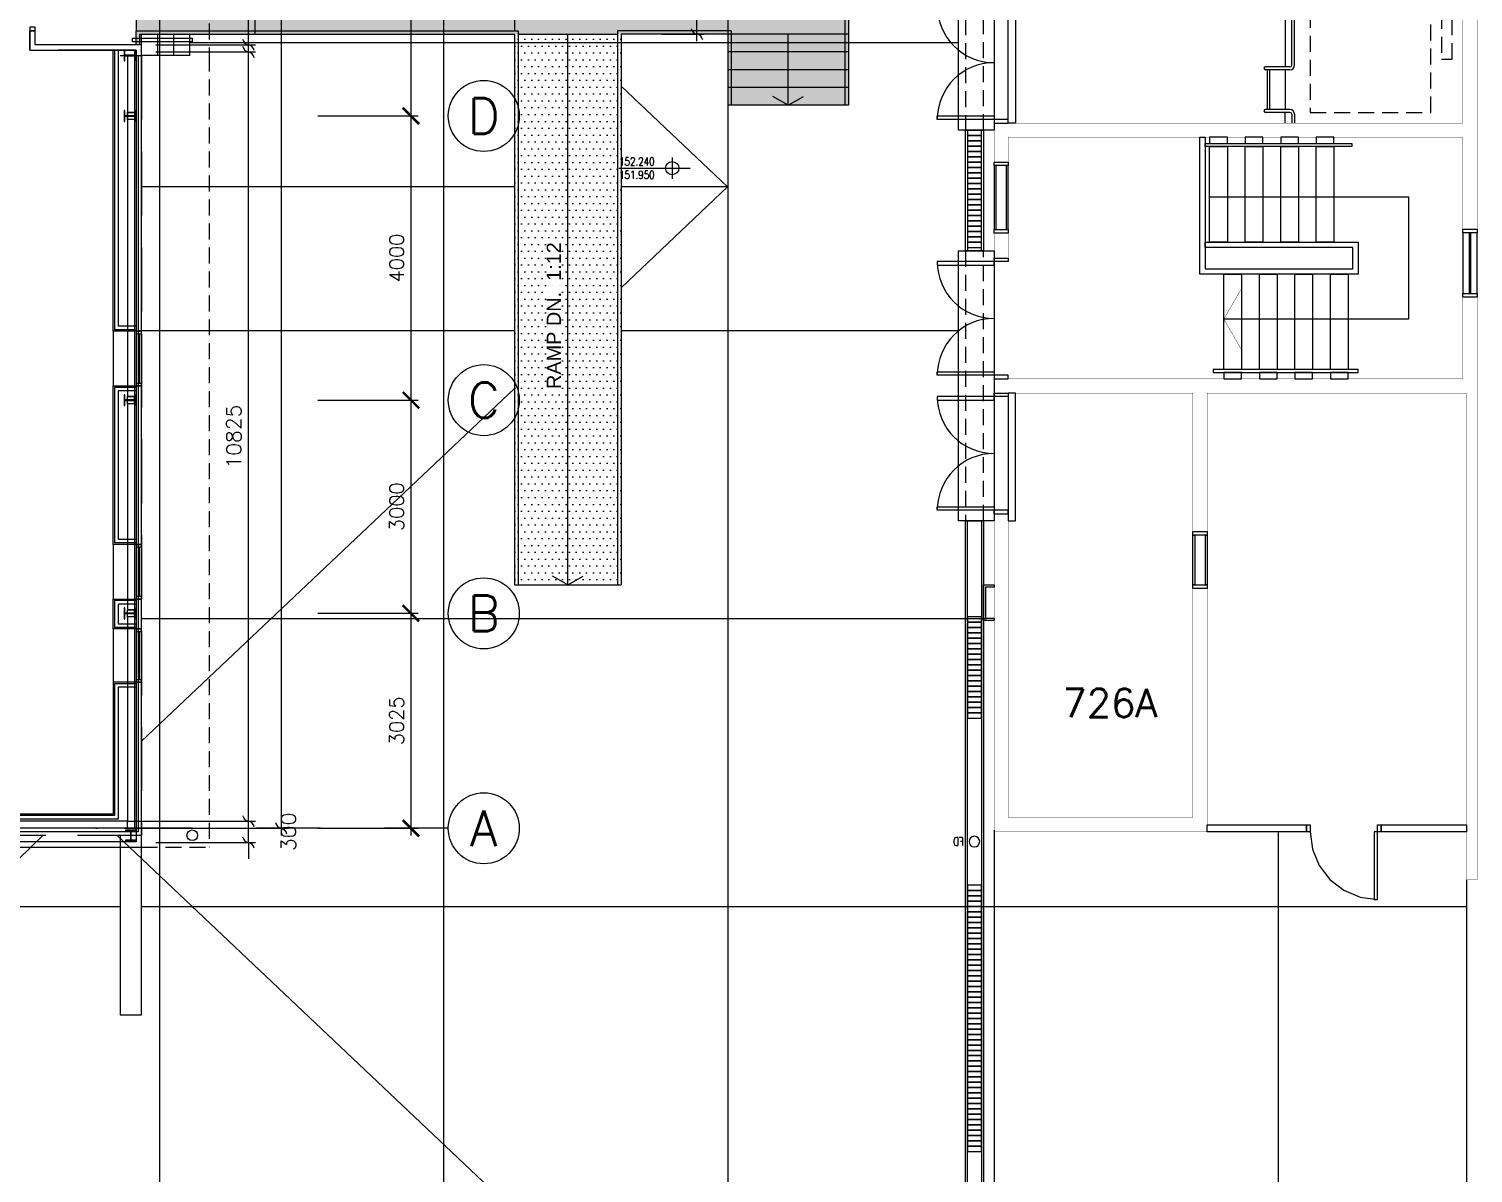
# Model space of a CAD drawing. Header units: millimetres. Extents: x -68474 to 336725, y -113450 to 40976.
# Drawn here: x 188163 to 208494, y -91128 to -75025 of the extents above; entities that cross this region are included whole.
import ezdxf
from ezdxf.enums import TextEntityAlignment as Align

# ---------------------------------------------------------------- set-up
doc = ezdxf.new("R2010")
doc.units = ezdxf.units.MM
doc.header["$LTSCALE"] = 900
for name, pattern in [('s5152a$0$DASHDOT', [1, 0.5, -0.25, 0, -0.25]), ('s5152a$0$DASHEDX2', [1.5, 1, -0.5]), ('s5152a$0$DOT-CEN5', [2, 1, -0.5, 0, -0.5]), ('s5152a$0$HIDDEN', [0.375, 0.25, -0.125])]:
    doc.linetypes.add(name, pattern=pattern)
for name, color, linetype in [('s5152a$0$11', 7, 'Continuous'), ('s5152a$0$20', 7, 'Continuous'), ('s5152a$0$23', 7, 'Continuous'), ('s5152a$0$25', 7, 'Continuous'), ('s5152a$0$30', 7, 'Continuous'), ('s5152a$0$35', 7, 'Continuous'), ('s5152a$0$41', 7, 'Continuous'), ('s5152a$0$42', 7, 'Continuous'), ('s5152a$0$45', 7, 'Continuous'), ('s5152a$0$7', 7, 'Continuous'), ('s5152a$0$DIM', 2, 'Continuous'), ('s5152a$0$dry-part', 2, 'Continuous'), ('s5152a$0$FOOT', 1, 's5152a$0$DASHEDX2'), ('s5152a$0$GRID', 1, 's5152a$0$DOT-CEN5'), ('s5152a$0$hrail', 3, 'Continuous'), ('s5152a$0$int_part', 7, 'Continuous'), ('s5152a$0$new-lysc', 4, 'Continuous'), ('s5152a$0$new_plat', 9, 'Continuous'), ('s5152a$0$new_win', 1, 'Continuous'), ('s5152a$0$PlatformBeam', 7, 'Continuous'), ('s5152a$0$ROOM-NO', 4, 'Continuous'), ('s5152a$0$st-plat_hat', 251, 'Continuous'), ('s5152a$0$st_col', 7, 's5152a$0$HIDDEN'), ('s5152a$0$STEP', 15, 'Continuous'), ('s5152a$0$upstand', 1, 'Continuous')]:
    doc.layers.add(name, color=color, linetype=linetype)
doc.styles.add('s5152a$0$STANDARD', font='SIMPLEX')
doc.styles.add('s5152a$0$TENDERDWG', font='arial.ttf')
doc.dimstyles.new('s5152a$0$100', dxfattribs={"dimscale": 100, "dimtxt": 2, "dimasz": 2.3, "dimexe": 1, "dimexo": 2, "dimgap": 1, "dimtad": 1, "dimtoh": 1, "dimdec": 0, "dimzin": 0, "dimdsep": 46, "dimtxsty": 's5152a$0$STANDARD', "dimblk": 's5152a$0$_ArchTick', "dimcen": 2.5, "dimdle": 1, "dimclrt": 2, "dimadec": 0, "dimazin": 0, "dimtfac": 1, "dimtdec": 0, "dimtmove": 2, "dimatfit": 3, "dimfxl": 1, "dimtolj": 1, "dimtzin": 0, "dimarcsym": 0})
doc.dimstyles.new('s5152a$0$Standard-100', dxfattribs={"dimscale": 100, "dimtxt": 2.1, "dimasz": 2.3, "dimexe": 1, "dimexo": 2, "dimgap": 1, "dimtad": 1, "dimdec": 0, "dimzin": 0, "dimdsep": 46, "dimtxsty": 's5152a$0$STANDARD', "dimblk": 's5152a$0$_Integral', "dimcen": 2, "dimdle": 1, "dimadec": 0, "dimazin": 0, "dimtfac": 1, "dimtdec": 0, "dimtmove": 2, "dimatfit": 0, "dimfxl": 1, "dimtolj": 1, "dimtzin": 0, "dimarcsym": 0})
pattern_1 = [(0, (0, 0), (48.125, 96.25), [0, -96.25])]

# ---------------------------------------------------------------- blocks, each defined once
blk = doc.blocks.new('s5152a$0$D1700A')
at = {"layer": 's5152a$0$30', "color": 14, "linetype": 'Continuous'}
for points in [[(0, 0), (0.05, 0), (0.05, 1), (0.1, 1), (0.1, 0.2), (0, 0.2), (0, 0)], [(1.7, 0), (1.65, 0), (1.65, 1), (1.6, 1), (1.6, 0.2), (1.7, 0.2), (1.7, 0)]]:
    blk.add_lwpolyline(points, dxfattribs=at)
for centre, start, end in [((0.05, 0.2), 0, 90), ((1.650003, 0.2), 90, 180)]:
    blk.add_arc(centre, 0.800001, start, end, dxfattribs=at)
blk = doc.blocks.new('s5152a$0$CATLAD')
at = {"layer": 's5152a$0$25', "color": 10, "linetype": 'Continuous'}
blk.add_lwpolyline([(-0.15, -0.032), (-0.15, 0.468), (0, 0.468), (0, 0.436), (-0.118, 0.436), (-0.118, 0), (0, 0), (0, -0.032), (-0.15, -0.032)], dxfattribs=at)
blk = doc.blocks.new('s5152a$0$FD')
at = {"layer": 's5152a$0$45', "color": 10, "linetype": 'Continuous'}
blk.add_circle((0, 0), 0.1, dxfattribs=at)
at = {"layer": 's5152a$0$45', "color": 10, "linetype": 'Continuous', "style": 's5152a$0$STANDARD', "width": 0.8}
blk.add_text('FD', height=0.15, dxfattribs=at).set_placement((0.2, -0.075))
blk = doc.blocks.new('s5152a$0$D27')
at = {"layer": 's5152a$0$41', "color": 14, "linetype": 'Continuous'}
blk.add_lwpolyline([(1, 0.1), (1.05, 0.1), (1.05, 0), (1, 0), (1, 0.1), (0.9676, 0.3459), (0.8727, 0.575), (0.7217, 0.7717), (0.525, 0.9227), (0.2959, 1.0176), (0.05, 1.05), (0.05, 0), (0, 0), (0, 0.1), (0.1, 0.1), (0.1, 1.05), (0.05, 1.05)], dxfattribs=at)
blk = doc.blocks.new('s5152a$0$AA2D1401')
at = {"color": 2, "linetype": 'Continuous'}
blk.add_circle((0, 0), 5, dxfattribs=at)
at = {"color": 3, "style": 's5152a$0$STANDARD'}
blk.add_attdef('CN', text='', height=5, dxfattribs=at).set_placement((0, 0), align=Align.MIDDLE)
blk = doc.blocks.new('s5152a$0$_Integral')
at = {"color": 0, "linetype": 'ByBlock', "lineweight": -2}
for centre, start, end in [((0.445, -0.091), 102, 168), ((-0.445, 0.091), 282, 348)]:
    blk.add_arc(centre, 0.454, start, end, dxfattribs=at)
blk = doc.blocks.new('*D378')
at = {"layer": 's5152a$0$DIM', "color": 0, "linetype": 'Continuous', "lineweight": -2, "transparency": 16777216}
for p, q in [((191253, -86175), (191253, -85945)), ((189650, -86175), (191353, -86175)), ((191253, -86475), (191253, -86175)), ((189950, -86475), (191353, -86475)), ((191253, -86475), (191253, -86705))]:
    blk.add_line(p, q, dxfattribs=at)
at = {"layer": 's5152a$0$DIM', "color": 0, "linetype": 'Continuous', "lineweight": -2, "transparency": 16777216, "xscale": 230, "yscale": 230, "zscale": 230}
for p, rotation in [((191253, -86175), 270), ((191253, -86475), 90)]:
    blk.add_blockref('s5152a$0$_Integral', p, dxfattribs=dict(at, rotation=rotation))
at = {"layer": 's5152a$0$DIM', "color": 0, "linetype": 'Continuous', "transparency": 16777216, "insert": (191818, -86325), "char_height": 210, "attachment_point": 5, "rotation": 90, "style": 's5152a$0$STANDARD'}
blk.add_mtext('\\A1;300', dxfattribs=at)
blk = doc.blocks.new('*D379')
at = {"layer": 's5152a$0$DIM', "color": 0, "linetype": 'Continuous', "lineweight": -2, "transparency": 16777216}
for p, q in [((189950, -75350), (191353, -75350)), ((191253, -86275), (191253, -75250)), ((189650, -86175), (191353, -86175))]:
    blk.add_line(p, q, dxfattribs=at)
at = {"layer": 's5152a$0$DIM', "color": 0, "linetype": 'Continuous', "lineweight": -2, "transparency": 16777216, "xscale": 230, "yscale": 230, "zscale": 230}
for p, rotation in [((191253, -75350), 90), ((191253, -86175), 270)]:
    blk.add_blockref('s5152a$0$_Integral', p, dxfattribs=dict(at, rotation=rotation))
at = {"layer": 's5152a$0$DIM', "color": 0, "linetype": 'Continuous', "transparency": 16777216, "insert": (191048, -80763), "char_height": 210, "attachment_point": 5, "rotation": 90, "style": 's5152a$0$STANDARD'}
blk.add_mtext('\\A1;10825', dxfattribs=at)
blk = doc.blocks.new('*D380')
at = {"layer": 's5152a$0$DIM', "color": 0, "linetype": 'Continuous', "lineweight": -2, "transparency": 16777216}
for p, q in [((191253, -75350), (191253, -73150)), ((189950, -73250), (191353, -73250)), ((189950, -75250), (191353, -75250))]:
    blk.add_line(p, q, dxfattribs=at)
at = {"layer": 's5152a$0$DIM', "color": 0, "linetype": 'Continuous', "lineweight": -2, "transparency": 16777216, "xscale": 230, "yscale": 230, "zscale": 230}
for p, rotation in [((191253, -73250), 90), ((191253, -75250), 270)]:
    blk.add_blockref('s5152a$0$_Integral', p, dxfattribs=dict(at, rotation=rotation))
at = {"layer": 's5152a$0$DIM', "color": 0, "linetype": 'Continuous', "transparency": 16777216, "insert": (191048, -74250), "char_height": 210, "attachment_point": 5, "rotation": 90, "style": 's5152a$0$STANDARD'}
blk.add_mtext('\\A1;2000', dxfattribs=at)
blk = doc.blocks.new('*D383')
at = {"layer": 's5152a$0$DIM', "color": 0, "lineweight": -2, "transparency": 16777216}
for p, q in [((191714, -62125), (191714, -86375)), ((189509, -62225), (191814, -62225)), ((189509, -86275), (191814, -86275))]:
    blk.add_line(p, q, dxfattribs=at)
at = {"layer": 's5152a$0$DIM', "color": 0, "lineweight": -2, "transparency": 16777216, "xscale": 230, "yscale": 230, "zscale": 230}
for p, rotation in [((191714, -62225), 90), ((191714, -86275), 270)]:
    blk.add_blockref('s5152a$0$_Integral', p, dxfattribs=dict(at, rotation=rotation))
at = {"layer": 's5152a$0$DIM', "color": 0, "transparency": 16777216, "insert": (191509, -74250), "char_height": 210, "attachment_point": 5, "rotation": 90, "style": 's5152a$0$STANDARD'}
blk.add_mtext('\\A1;24050', dxfattribs=at)
blk = doc.blocks.new('s5152a$0$_ArchTick')
at = {"color": 0, "linetype": 'ByBlock', "const_width": 0.15}
blk.add_lwpolyline([(-0.5, -0.5), (0.5, 0.5)], dxfattribs=at)
blk = doc.blocks.new('*D387')
at = {"layer": 's5152a$0$GRID', "color": 0, "linetype": 'Continuous', "lineweight": -2, "transparency": 16777216}
for p, q in [((193541, -72150), (193541, -76350)), ((192230, -72250), (193641, -72250)), ((192230, -76250), (193641, -76250))]:
    blk.add_line(p, q, dxfattribs=at)
at = {"layer": 's5152a$0$GRID', "color": 0, "linetype": 'Continuous', "lineweight": -2, "transparency": 16777216, "xscale": 230, "yscale": 230, "zscale": 230}
for p, rotation in [((193541, -72250), 90), ((193541, -76250), 270)]:
    blk.add_blockref('s5152a$0$_ArchTick', p, dxfattribs=dict(at, rotation=rotation))
at = {"layer": 's5152a$0$GRID', "color": 2, "linetype": 'Continuous', "transparency": 16777216, "insert": (193341, -74250), "char_height": 200, "attachment_point": 5, "rotation": 90, "style": 's5152a$0$STANDARD'}
blk.add_mtext('\\A1;4000', dxfattribs=at)
blk = doc.blocks.new('*D388')
at = {"layer": 's5152a$0$GRID', "color": 0, "linetype": 'Continuous', "lineweight": -2, "transparency": 16777216}
for p, q in [((193541, -76150), (193541, -80350)), ((192230, -76250), (193641, -76250)), ((192230, -80250), (193641, -80250))]:
    blk.add_line(p, q, dxfattribs=at)
at = {"layer": 's5152a$0$GRID', "color": 0, "linetype": 'Continuous', "lineweight": -2, "transparency": 16777216, "xscale": 230, "yscale": 230, "zscale": 230}
for p, rotation in [((193541, -76250), 90), ((193541, -80250), 270)]:
    blk.add_blockref('s5152a$0$_ArchTick', p, dxfattribs=dict(at, rotation=rotation))
at = {"layer": 's5152a$0$GRID', "color": 2, "linetype": 'Continuous', "transparency": 16777216, "insert": (193341, -78250), "char_height": 200, "attachment_point": 5, "rotation": 90, "style": 's5152a$0$STANDARD'}
blk.add_mtext('\\A1;4000', dxfattribs=at)
blk = doc.blocks.new('*D389')
at = {"layer": 's5152a$0$GRID', "color": 0, "linetype": 'Continuous', "lineweight": -2, "transparency": 16777216}
for p, q in [((192230, -80250), (193641, -80250)), ((193541, -80150), (193541, -83350)), ((192230, -83250), (193641, -83250))]:
    blk.add_line(p, q, dxfattribs=at)
at = {"layer": 's5152a$0$GRID', "color": 0, "linetype": 'Continuous', "lineweight": -2, "transparency": 16777216, "xscale": 230, "yscale": 230, "zscale": 230}
for p, rotation in [((193541, -80250), 90), ((193541, -83250), 270)]:
    blk.add_blockref('s5152a$0$_ArchTick', p, dxfattribs=dict(at, rotation=rotation))
at = {"layer": 's5152a$0$GRID', "color": 2, "linetype": 'Continuous', "transparency": 16777216, "insert": (193341, -81750), "char_height": 200, "attachment_point": 5, "rotation": 90, "style": 's5152a$0$STANDARD'}
blk.add_mtext('\\A1;3000', dxfattribs=at)
blk = doc.blocks.new('*D390')
at = {"layer": 's5152a$0$GRID', "color": 0, "linetype": 'Continuous', "lineweight": -2, "transparency": 16777216}
for p, q in [((193541, -83150), (193541, -86375)), ((192230, -83250), (193641, -83250)), ((192230, -86275), (193641, -86275))]:
    blk.add_line(p, q, dxfattribs=at)
at = {"layer": 's5152a$0$GRID', "color": 0, "linetype": 'Continuous', "lineweight": -2, "transparency": 16777216, "xscale": 230, "yscale": 230, "zscale": 230}
for p, rotation in [((193541, -83250), 90), ((193541, -86275), 270)]:
    blk.add_blockref('s5152a$0$_ArchTick', p, dxfattribs=dict(at, rotation=rotation))
at = {"layer": 's5152a$0$GRID', "color": 2, "linetype": 'Continuous', "transparency": 16777216, "insert": (193341, -84763), "char_height": 200, "attachment_point": 5, "rotation": 90, "style": 's5152a$0$STANDARD'}
blk.add_mtext('\\A1;3025', dxfattribs=at)
blk = doc.blocks.new('*D391')
at = {"layer": 's5152a$0$GRID', "color": 0, "linetype": 'Continuous', "lineweight": -2, "transparency": 16777216}
for p, q in [((193541, -72150), (193541, -76350)), ((192230, -72250), (193641, -72250)), ((192230, -76250), (193641, -76250))]:
    blk.add_line(p, q, dxfattribs=at)
at = {"layer": 's5152a$0$GRID', "color": 0, "linetype": 'Continuous', "lineweight": -2, "transparency": 16777216, "xscale": 230, "yscale": 230, "zscale": 230}
for p, rotation in [((193541, -72250), 90), ((193541, -76250), 270)]:
    blk.add_blockref('s5152a$0$_ArchTick', p, dxfattribs=dict(at, rotation=rotation))
at = {"layer": 's5152a$0$GRID', "color": 2, "linetype": 'Continuous', "transparency": 16777216, "insert": (193341, -74250), "char_height": 200, "attachment_point": 5, "rotation": 90, "style": 's5152a$0$STANDARD'}
blk.add_mtext('\\A1;4000', dxfattribs=at)
blk = doc.blocks.new('*D392')
at = {"layer": 's5152a$0$new_plat', "color": 0, "lineweight": -2, "transparency": 16777216}
for p, q in [((197568, -75200), (197568, -73300)), ((197074, -73400), (197668, -73400)), ((197074, -75100), (197668, -75100))]:
    blk.add_line(p, q, dxfattribs=at)
at = {"layer": 's5152a$0$new_plat', "color": 0, "lineweight": -2, "transparency": 16777216, "xscale": 230, "yscale": 230, "zscale": 230}
for p, rotation in [((197568, -73400), 90), ((197568, -75100), 270)]:
    blk.add_blockref('s5152a$0$_Integral', p, dxfattribs=dict(at, rotation=rotation))
at = {"layer": 's5152a$0$new_plat', "color": 0, "transparency": 16777216, "insert": (197363, -74250), "char_height": 210, "attachment_point": 5, "rotation": 90, "style": 's5152a$0$STANDARD'}
blk.add_mtext('\\A1;1700', dxfattribs=at)

msp = doc.modelspace()

# ---------------------------------------------------------------- hatches: boundary and pattern name
at = {"layer": 's5152a$0$st-plat_hat'}
h = msp.add_hatch(dxfattribs=at)
h.set_pattern_fill('DOTS', color=256, scale=1540, style=0)
h.set_pattern_definition(pattern_1)
h.paths.add_polyline_path([(189675.31332, -73250.25098), (189675.31332, -75250.25098), (189725.31332, -75250.25098), (189725.31332, -75100.25098), (198000.41332, -75100.25098), (198000.41332, -76100.25098), (199700.41332, -76100.25098), (199700.41332, -73400.25098), (189725.31332, -73400.25098), (189725.31332, -73250.25098)])
h = msp.add_hatch(dxfattribs=at)
h.set_pattern_fill('DOTS', color=256, scale=1540, style=0)
h.set_pattern_definition(pattern_1)
h.paths.add_polyline_path([(195000.41332, -82850.25098), (196500.41332, -82850.25098), (196500.41332, -75100.25098), (195000.41332, -75100.25098)])

# ---------------------------------------------------------------- linework, layer by layer
at = {"color": 1, "linetype": 's5152a$0$DASHDOT', "ltscale": 0.1}
for p, q in [((189671.98007, -75400.25098), (189496.98127, -75400.25098)), ((189671.98007, -76250.25098), (189496.98127, -76250.25098)), ((189671.98007, -80250.25098), (189496.98127, -80250.25098)), ((189671.98007, -83250.25098), (189496.98127, -83250.25098)), ((189599.31332, -86464.49768), (189599.31332, -86289.49888))]:
    msp.add_line(p, q, dxfattribs=at)
at = {"layer": 's5152a$0$11', "color": 14, "linetype": 'Continuous', "const_width": 5}
msp.add_lwpolyline([(208349.8, -77844.9), (208549.8, -77845), (208549.8, -72750), (201749.8, -72749.8), (201749.8, -72989.8), (201949.8, -72989.8), (201949.8, -72949.8), (208349.8, -72950), (208349.8, -76350), (201749.8, -76350), (201749.8, -76900), (201949.8, -76900), (201949.8, -76550), (208349.8, -76550), (208349.8, -77844.9)], dxfattribs=at)
for points in [[(201950, -77900), (201750, -77900), (201750, -78250), (201950, -78250)], [(208350, -78799.9), (208550.2, -78799.9), (208550, -87000), (208400, -87000), (208400, -80150), (204750, -80150), (204750, -82100), (204550, -82100), (204550, -80150), (201750, -80150), (201750, -79950), (208350, -79950)], [(201750, -81850), (201950, -81850), (201950, -86125), (204550, -86125), (204550, -82900), (204750, -82900), (204750, -86325), (201750, -86325)]]:
    msp.add_lwpolyline(points, close=True, dxfattribs=at)
at = {"layer": 's5152a$0$20', "color": 14, "linetype": 'Continuous'}
for points in [[(201950, -76950), (201750, -76950), (201750, -76900), (201950, -76900)], [(201750, -77850), (201950, -77850), (201950, -76950), (201750, -76950)], [(201775, -77850), (201925, -77850), (201925, -76950), (201775, -76950)], [(201950, -77900), (201750, -77900), (201750, -77850), (201950, -77850)]]:
    msp.add_lwpolyline(points, close=True, dxfattribs=at)
at = {"layer": 's5152a$0$23', "color": 10, "linetype": 'Continuous'}
for points in [[(208550, -77894.9), (208350, -77894.9), (208350, -77845), (208550, -77845)], [(208445, -77894.9), (208350, -77894.9), (208350, -78750), (208445, -78750)], [(208550, -77894.9), (208455, -77894.9), (208455, -78750), (208550, -78750)], [(208550, -78799.9), (208350, -78799.9), (208350, -78750), (208550, -78750)]]:
    msp.add_lwpolyline(points, close=True, dxfattribs=at)
at = {"layer": 's5152a$0$23', "color": 2, "linetype": 'Continuous'}
msp.add_lwpolyline([(208399.9, -87000), (208399.6, -101100), (201750, -101100)], dxfattribs=at)
at = {"layer": 's5152a$0$25', "color": 10, "linetype": 'Continuous'}
for p, q in [((205850, -72950), (205850, -75560)), ((205940, -75535), (205940, -72949.9)), ((205980, -75535), (205980, -72949.9)), ((205915, -75560), (205570, -75560)), ((205915, -75600), (205570, -75600)), ((205600, -76160), (205600, -75600)), ((205630, -76160), (205630, -75600)), ((205850, -75600), (205850, -76160)), ((205915, -76160), (205570, -76160)), ((205915, -76200), (205570, -76200)), ((205850, -76350), (205850, -76200)), ((205940, -76225), (205940, -76350)), ((205980, -76225), (205980, -76350)), ((201750, -81850), (201750, -81800))]:
    msp.add_line(p, q, dxfattribs=at)
at = {"layer": 's5152a$0$25', "color": 4, "linetype": 'Continuous'}
for points in [[(201749.8, -76450), (201250, -76450), (201250, -74550), (201749.8, -74550)], [(201950, -74550), (202050, -74550), (202050, -76350), (201950, -76350)], [(201750, -81950), (201250, -81950), (201250, -78150), (201750, -78150)], [(201950, -81950), (202050, -81950), (202050, -80150), (201950, -80150)]]:
    msp.add_lwpolyline(points, close=True, dxfattribs=at)
at = {"layer": 's5152a$0$25', "color": 10, "linetype": 'Continuous'}
for points in [[(204644.8, -76550), (204719.8, -76550), (204719.8, -78400), (206799.8, -78400), (206799.8, -78100), (204719.8, -78100), (204719.8, -78025), (206874.8, -78025), (206874.8, -78475), (204644.8, -78475)], [(205034.8, -76550), (204784.8, -76550), (204784.8, -76640), (205034.8, -76640)], [(205534.8, -76550), (205284.8, -76550), (205284.8, -76640), (205534.8, -76640)], [(206034.8, -76550), (205784.8, -76550), (205784.8, -76640), (206034.8, -76640)], [(206534.8, -76550), (206284.8, -76550), (206284.8, -76640), (206534.8, -76640)], [(205034.8, -78025), (204784.8, -78025), (204784.8, -76680), (205034.8, -76680)], [(205534.8, -78025), (205284.8, -78025), (205284.8, -76680), (205534.8, -76680)], [(206034.8, -78025), (205784.8, -78025), (205784.8, -76680), (206034.8, -76680)], [(206534.8, -78025), (206284.8, -78025), (206284.8, -76680), (206534.8, -76680)], [(205234.8, -79820), (204984.8, -79820), (204984.8, -78475), (205234.8, -78475)], [(205734.8, -79820), (205484.8, -79820), (205484.8, -78475), (205734.8, -78475)], [(206234.8, -79820), (205984.8, -79820), (205984.8, -78475), (206234.8, -78475)], [(206734.8, -79820), (206484.8, -79820), (206484.8, -78475), (206734.8, -78475)], [(204834.8, -79860), (206874.8, -79860), (206874.8, -79820), (204834.8, -79820)], [(205234.8, -79860), (204984.8, -79860), (204984.8, -79950), (205234.8, -79950)], [(205734.8, -79860), (205484.8, -79860), (205484.8, -79950), (205734.8, -79950)], [(206234.8, -79860), (205984.8, -79860), (205984.8, -79950), (206234.8, -79950)], [(206734.8, -79860), (206484.8, -79860), (206484.8, -79950), (206734.8, -79950)]]:
    msp.add_lwpolyline(points, close=True, dxfattribs=at)
for points in [[(206784.8, -76680), (204719.8, -76680), (204719.8, -76640), (206784.8, -76640), (206784.8, -76680)], [(204784.8, -77389.9), (207584.8, -77389.9), (207584.8, -79110), (204984.8, -79110)]]:
    msp.add_lwpolyline(points, dxfattribs=at)
at = {"layer": 's5152a$0$25', "color": 10, "linetype": 'Continuous', "const_width": 5}
msp.add_lwpolyline([(205234.8, -79543), (204984.8, -79110), (205234.8, -78677)], dxfattribs=at)
at = {"layer": 's5152a$0$25'}
msp.add_circle((190463.45284, -86373.53574), 75, dxfattribs=at)
at = {"layer": 's5152a$0$25', "color": 10, "linetype": 'Continuous'}
for centre, radius, start, end in [((205570, -75580), 20, 90, 270), ((205915, -75535), 25, 270, 0), ((205915, -75535), 65, 270, 0), ((205570, -76180), 20, 90, 270), ((205915, -76225), 65, 0, 90), ((205915, -76225), 25, 0, 90)]:
    msp.add_arc(centre, radius, start, end, dxfattribs=at)
at = {"layer": 's5152a$0$30', "color": 4, "linetype": 'Continuous'}
for points in [[(204550, -82100), (204750, -82100), (204750, -82150), (204550, -82150)], [(204575, -82850), (204550, -82850), (204550, -82150), (204575, -82150)], [(204750, -82850), (204725, -82850), (204725, -82150), (204750, -82150)], [(204550, -82850), (204750, -82850), (204750, -82900), (204550, -82900)]]:
    msp.add_lwpolyline(points, close=True, dxfattribs=at)
at = {"layer": 's5152a$0$30', "color": 11}
for points in [[(204750, -86225.0002), (206150, -86225.0002), (206150, -86325), (204750, -86325)], [(208400, -86325), (207199.9979, -86325), (207199.9979, -86225.0002), (208400, -86225.0002)]]:
    msp.add_lwpolyline(points, close=True, dxfattribs=at)
at = {"layer": 's5152a$0$35', "color": 1, "linetype": 'Continuous'}
for p, q in [((197219.21332, -76835.25118), (197219.21332, -77135.25078)), ((196469.21432, -76985.25098), (197472.71254, -76985.25098))]:
    msp.add_line(p, q, dxfattribs=at)
msp.add_ellipse((197219.21332, -76985.25098), major_axis=(66.29117, 66.29117), ratio=1, start_param=5.4977871438, end_param=11.780972451, dxfattribs=at)
at = {"layer": 's5152a$0$42', "color": 14, "linetype": 's5152a$0$HIDDEN'}
for points in [[(207900, -73100), (206200, -73100), (206200, -76200), (207900, -76200)], [(208200, -73450), (208050, -73450), (208050, -75450), (208200, -75450)]]:
    msp.add_lwpolyline(points, close=True, dxfattribs=at)
at = {"layer": 's5152a$0$45', "color": 14, "linetype": 'Continuous'}
for p, q in [((195000.41332, -77249.9), (189750, -77249.9)), ((198000.1, -77249.9), (196500.41332, -77249.9))]:
    msp.add_line(p, q, dxfattribs=at)
at = {"layer": 's5152a$0$45', "color": 8, "linetype": 'Continuous'}
msp.add_line((189403.88821, -86374.8), (197999.9, -94499.9), dxfattribs=at)
at = {"layer": 's5152a$0$45', "color": 14, "linetype": 's5152a$0$HIDDEN'}
for points in [[(201350, -76450), (201600, -76450), (201600, -74550), (201350, -74550)], [(201350, -81950), (201600, -81950), (201600, -78150), (201350, -78150)]]:
    msp.add_lwpolyline(points, close=True, dxfattribs=at)
at = {"layer": 's5152a$0$45', "color": 14, "linetype": 'Continuous'}
for points in [[(196500.41332, -75832.55908), (197999.9, -77249.9), (196500.41332, -78667.24092)], [(195000.41332, -80085.06704), (189750, -85047.84911)], [(201600, -81950), (201600, -108750), (201350, -108750), (201350, -81950)], [(201575, -81950), (201575, -108725), (201375, -108725), (201375, -81950)], [(188360.62525, -86374.8), (180000, -94499.9), (171181.3, -102325.3)]]:
    msp.add_lwpolyline(points, dxfattribs=at)
for points in [[(201600, -78150), (201350, -78150), (201350, -76450), (201600, -76450)], [(201575, -76450), (201375, -76450), (201375, -76525), (201575, -76525)], [(201375, -78150), (201575, -78150), (201575, -76450), (201375, -76450)], [(201575, -76525), (201375, -76525), (201375, -76600), (201575, -76600)], [(201575, -76600), (201375, -76600), (201375, -76675), (201575, -76675)], [(201575, -76675), (201375, -76675), (201375, -76750), (201575, -76750)], [(201575, -76750), (201375, -76750), (201375, -76825), (201575, -76825)], [(201575, -76825), (201375, -76825), (201375, -76900), (201575, -76900)], [(201575, -76900), (201375, -76900), (201375, -76975), (201575, -76975)], [(201575, -76975), (201375, -76975), (201375, -77050), (201575, -77050)], [(201575, -77050), (201375, -77050), (201375, -77125), (201575, -77125)], [(201575, -77125), (201375, -77125), (201375, -77200), (201575, -77200)], [(201575, -77200), (201375, -77200), (201375, -77275), (201575, -77275)], [(201575, -77275), (201375, -77275), (201375, -77350), (201575, -77350)], [(201575, -77350), (201375, -77350), (201375, -77425), (201575, -77425)], [(201575, -77425), (201375, -77425), (201375, -77500), (201575, -77500)], [(201575, -77500), (201375, -77500), (201375, -77575), (201575, -77575)], [(201575, -77575), (201375, -77575), (201375, -77650), (201575, -77650)], [(201575, -77650), (201375, -77650), (201375, -77725), (201575, -77725)], [(201575, -77725), (201375, -77725), (201375, -77800), (201575, -77800)], [(201575, -77800), (201375, -77800), (201375, -77875), (201575, -77875)], [(201575, -77875), (201375, -77875), (201375, -77950), (201575, -77950)], [(201575, -77950), (201375, -77950), (201375, -78025), (201575, -78025)], [(201575, -78025), (201375, -78025), (201375, -78100), (201575, -78100)], [(201575, -83300), (201375, -83300), (201375, -83375), (201575, -83375)], [(201575, -83375), (201375, -83375), (201375, -83450), (201575, -83450)], [(201575, -83450), (201375, -83450), (201375, -83525), (201575, -83525)], [(201575, -83525), (201375, -83525), (201375, -83600), (201575, -83600)], [(201575, -83600), (201375, -83600), (201375, -83675), (201575, -83675)], [(201575, -83675), (201375, -83675), (201375, -83750), (201575, -83750)], [(201575, -83750), (201375, -83750), (201375, -83825), (201575, -83825)], [(201575, -83825), (201375, -83825), (201375, -83900), (201575, -83900)], [(201575, -83900), (201375, -83900), (201375, -83975), (201575, -83975)], [(201575, -83975), (201375, -83975), (201375, -84050), (201575, -84050)], [(201575, -84050), (201375, -84050), (201375, -84125), (201575, -84125)], [(201575, -84125), (201375, -84125), (201375, -84200), (201575, -84200)], [(201575, -84200), (201375, -84200), (201375, -84275), (201575, -84275)], [(201575, -84275), (201375, -84275), (201375, -84350), (201575, -84350)], [(201575, -84350), (201375, -84350), (201375, -84425), (201575, -84425)], [(201575, -84425), (201375, -84425), (201375, -84500), (201575, -84500)], [(201575, -84500), (201375, -84500), (201375, -84575), (201575, -84575)], [(201575, -84575), (201375, -84575), (201375, -84650), (201575, -84650)], [(201575, -84650), (201375, -84650), (201375, -84725), (201575, -84725)], [(201575, -87075), (201375, -87075), (201375, -87150), (201575, -87150)], [(201575, -87150), (201375, -87150), (201375, -87225), (201575, -87225)], [(201575, -87225), (201375, -87225), (201375, -87300), (201575, -87300)], [(201575, -87300), (201375, -87300), (201375, -87375), (201575, -87375)], [(201575, -87375), (201375, -87375), (201375, -87450), (201575, -87450)], [(201575, -87450), (201375, -87450), (201375, -87525), (201575, -87525)], [(201575, -87525), (201375, -87525), (201375, -87600), (201575, -87600)], [(201575, -87600), (201375, -87600), (201375, -87675), (201575, -87675)], [(201575, -87675), (201375, -87675), (201375, -87750), (201575, -87750)], [(201575, -87750), (201375, -87750), (201375, -87825), (201575, -87825)], [(201575, -87825), (201375, -87825), (201375, -87900), (201575, -87900)], [(201575, -87900), (201375, -87900), (201375, -87975), (201575, -87975)], [(201575, -87975), (201375, -87975), (201375, -88050), (201575, -88050)], [(201575, -88050), (201375, -88050), (201375, -88125), (201575, -88125)], [(201575, -88125), (201375, -88125), (201375, -88200), (201575, -88200)], [(201575, -88200), (201375, -88200), (201375, -88275), (201575, -88275)], [(201575, -88275), (201375, -88275), (201375, -88350), (201575, -88350)], [(201575, -88350), (201375, -88350), (201375, -88425), (201575, -88425)], [(201575, -88425), (201375, -88425), (201375, -88500), (201575, -88500)], [(201575, -88500), (201375, -88500), (201375, -88575), (201575, -88575)], [(201575, -88575), (201375, -88575), (201375, -88650), (201575, -88650)], [(201575, -88650), (201375, -88650), (201375, -88725), (201575, -88725)], [(201575, -88725), (201375, -88725), (201375, -88800), (201575, -88800)], [(201575, -88800), (201375, -88800), (201375, -88875), (201575, -88875)], [(201575, -88875), (201375, -88875), (201375, -88950), (201575, -88950)], [(201575, -88950), (201375, -88950), (201375, -89025), (201575, -89025)], [(201575, -89025), (201375, -89025), (201375, -89100), (201575, -89100)], [(201575, -89100), (201375, -89100), (201375, -89175), (201575, -89175)], [(201575, -89175), (201375, -89175), (201375, -89250), (201575, -89250)], [(201575, -89250), (201375, -89250), (201375, -89325), (201575, -89325)], [(201575, -89325), (201375, -89325), (201375, -89400), (201575, -89400)], [(201575, -89400), (201375, -89400), (201375, -89475), (201575, -89475)], [(201575, -89475), (201375, -89475), (201375, -89550), (201575, -89550)], [(201575, -89550), (201375, -89550), (201375, -89625), (201575, -89625)], [(201575, -89625), (201375, -89625), (201375, -89700), (201575, -89700)], [(201575, -89700), (201375, -89700), (201375, -89775), (201575, -89775)], [(201575, -89775), (201375, -89775), (201375, -89850), (201575, -89850)], [(201575, -89850), (201375, -89850), (201375, -89925), (201575, -89925)], [(201575, -89925), (201375, -89925), (201375, -90000), (201575, -90000)], [(201575, -90000), (201375, -90000), (201375, -90075), (201575, -90075)], [(201575, -90075), (201375, -90075), (201375, -90150), (201575, -90150)], [(201575, -90150), (201375, -90150), (201375, -90225), (201575, -90225)], [(201575, -90225), (201375, -90225), (201375, -90300), (201575, -90300)], [(201575, -90300), (201375, -90300), (201375, -90375), (201575, -90375)], [(201575, -90375), (201375, -90375), (201375, -90450), (201575, -90450)], [(201575, -90450), (201375, -90450), (201375, -90525), (201575, -90525)], [(201575, -90525), (201375, -90525), (201375, -90600), (201575, -90600)], [(201575, -90600), (201375, -90600), (201375, -90675), (201575, -90675)], [(201575, -90675), (201375, -90675), (201375, -90750), (201575, -90750)], [(201575, -90750), (201375, -90750), (201375, -90825), (201575, -90825)]]:
    msp.add_lwpolyline(points, close=True, dxfattribs=at)
at = {"layer": 's5152a$0$7', "color": 10, "linetype": 'Continuous'}
for p, q in [((190000.1, -43170), (190000.1, -111750)), ((194000.1, -58825), (194000.1, -111750)), ((198000.1, -58825), (198000.1, -111750)), ((190425, -75214.9), (201250, -75214.9)), ((189700, -79268.8), (195000.41332, -79268.8)), ((196500.41332, -79268.8), (201250, -79268.8)), ((189750, -83322.7), (201650, -83322.7)), ((201750, -86300), (201749.8, -101100)), ((205749.91158, -86325), (205749.7, -101100)), ((186575, -87376.6), (189450, -87376.6)), ((189750, -87376.6), (208400, -87376.6))]:
    msp.add_line(p, q, dxfattribs=at)
at = {"layer": 's5152a$0$dry-part'}
for p, q in [((189370.31332, -75325.25098), (189370.31332, -79260.25098)), ((189675.31332, -79260.25098), (189370.31332, -79260.25098)), ((189370.31332, -80070.25098), (189370.31332, -82260.25098)), ((189675.31332, -80070.25098), (189370.31332, -80070.25098)), ((189675.31332, -82260.25098), (189370.31332, -82260.25098)), ((189370.31332, -83070.25098), (189370.31332, -83450.25098)), ((189675.31332, -83070.25098), (189370.31332, -83070.25098)), ((189675.31332, -83450.25098), (189370.31332, -83450.25098)), ((189370.31332, -84240.25098), (189370.31332, -86095.25098)), ((189675.31332, -84240.25098), (189370.31332, -84240.25098)), ((189370.31332, -86095.25098), (186247.8854, -86095.25098))]:
    msp.add_line(p, q, dxfattribs=at)
for points in [[(189675.31332, -79280.25098), (189350.31332, -79280.25098), (189350.31332, -75325.25098)], [(189675.31332, -82280.25098), (189350.31332, -82280.25098), (189350.31332, -80050.25098), (189675.31332, -80050.25098)], [(189675.31332, -83470.25098), (189350.31332, -83470.25098), (189350.31332, -83050.25098), (189675.31332, -83050.25098)], [(189675.31332, -84220.25098), (189350.31332, -84220.25098), (189350.31332, -86075.25098), (186227.8854, -86075.25098)]]:
    msp.add_lwpolyline(points, dxfattribs=at)
at = {"layer": 's5152a$0$FOOT', "linetype": 'Continuous'}
for p, q in [((189450.31332, -75400.25098), (189750.31332, -75400.25098)), ((189450.31332, -86175.25098), (186247.8854, -86175.25098))]:
    msp.add_line(p, q, dxfattribs=at)
at = {"layer": 's5152a$0$FOOT'}
for p, q in [((189750, -75399.8), (189750, -86374.8)), ((189750.31332, -75400.25098), (189750.31332, -86375.25098)), ((189750, -86374.8), (168600, -86374.8)), ((189750.31332, -86375.25098), (168600.31332, -86375.25098))]:
    msp.add_line(p, q, dxfattribs=at)
at = {"layer": 's5152a$0$GRID'}
msp.add_line((194067.15153, -86275.25098), (166469.98516, -86275.25098), dxfattribs=at)
at = {"layer": 's5152a$0$hrail', "color": 1}
msp.add_lwpolyline([(189624.05644, -75157.26861), (190459.71215, -75157.26861), (190459.71215, -75205.26861), (189624.05644, -75205.26861)], close=True, dxfattribs=at)
at = {"layer": 's5152a$0$int_part', "color": 1}
for p, q in [((189420.31332, -75325.25098), (189420.31332, -79210.25098)), ((189350.31332, -79280.25098), (189350.31332, -80050.25098)), ((189675.31332, -79210.25098), (189420.31332, -79210.25098)), ((189420.31332, -80120.25098), (189420.31332, -82210.25098)), ((189675.31332, -80120.25098), (189420.31332, -80120.25098)), ((189350.31332, -82280.25098), (189350.31332, -83050.25098)), ((189675.31332, -82210.25098), (189420.31332, -82210.25098)), ((189420.31332, -83120.25098), (189420.31332, -83400.25098)), ((189675.31332, -83120.25098), (189420.31332, -83120.25098)), ((189350.31332, -83470.25098), (189350.31332, -84220.25098)), ((189675.31332, -83400.25098), (189420.31332, -83400.25098)), ((189420.31332, -84290.25098), (189420.31332, -86145.25098)), ((189675.31332, -84290.25098), (189420.31332, -84290.25098)), ((189420.31332, -86145.25098), (186247.8854, -86145.25098))]:
    msp.add_line(p, q, dxfattribs=at)
at = {"layer": 's5152a$0$new-lysc', "linetype": 's5152a$0$HIDDEN'}
for p, q in [((190700.31332, -62125.25098), (190700.31332, -75400.25098)), ((190700.31332, -75400.25098), (190700.31332, -86540.94847)), ((189750.31332, -86540.94847), (190700.31332, -86540.94847))]:
    msp.add_line(p, q, dxfattribs=at)
at = {"layer": 's5152a$0$new-lysc'}
for p, q in [((188175.31332, -75325.25098), (188175.31332, -75050.25098)), ((188250.31332, -75050.25098), (188175.31332, -75050.25098)), ((188250.31332, -75050.25098), (188175.31332, -75050.25098)), ((188175.31332, -75050.25098), (188175.31332, -75325.25098)), ((188250.31332, -75250.25098), (188250.31332, -75050.25098)), ((188250.31332, -75250.25098), (188250.31332, -75050.25098)), ((188175.31332, -75325.25098), (189675.31332, -75325.25098)), ((189750.31332, -75250.25098), (188250.31332, -75250.25098)), ((189675.31332, -75325.25098), (188575.31332, -75325.25098)), ((189750.31332, -75250.25098), (188650.31332, -75250.25098)), ((189675.31332, -75325.25098), (189675.31332, -79280.25098)), ((189750.31332, -79280.25098), (189750.31332, -75250.25098)), ((189675.31332, -79280.25098), (189750.31332, -79280.25098)), ((189675.31332, -84220.25098), (189675.31332, -86465.94847)), ((189750.31332, -84220.25098), (189675.31332, -84220.25098)), ((189750.31332, -86540.94847), (189750.31332, -84220.25098)), ((189675.31332, -86465.94847), (186227.8854, -86465.94847)), ((186227.8854, -86540.94847), (189750.31332, -86540.94847))]:
    msp.add_line(p, q, dxfattribs=at)
at = {"layer": 's5152a$0$new-lysc', "color": 1}
msp.add_lwpolyline([(188250.31332, -75000.25098), (188175.31332, -75000.25098), (188175.31332, -75050.25098), (188250.31332, -75050.25098)], close=True, dxfattribs=at)
at = {"layer": 's5152a$0$new-lysc'}
for points in [[(189675.31332, -80050.25098), (189675.31332, -82280.25098)], [(189675.31332, -82280.25098), (189750.31332, -82280.25098), (189750.31332, -80050.25098), (189675.31332, -80050.25098)], [(189675.31332, -83050.25098), (189675.31332, -83470.25098)], [(189675.31332, -83470.25098), (189750.31332, -83470.25098), (189750.31332, -83050.25098), (189675.31332, -83050.25098)]]:
    msp.add_lwpolyline(points, dxfattribs=at)
at = {"layer": 's5152a$0$new_plat', "color": 1}
for p, q in [((189675.31332, -73450.25098), (189675.31332, -75050.25098)), ((191350.31332, -75100.25098), (191350.31332, -73400.25098)), ((195000.41332, -73450.25098), (195000.41332, -75050.25098)), ((195050.41332, -75100.25098), (196450.41332, -75100.25098)), ((195750.41332, -82850.25098), (195750.41332, -75100.25098)), ((199700.41332, -75100.25098), (198000.41332, -75100.25098)), ((198850.41332, -76100.25098), (198850.41332, -75100.25098)), ((199700.41332, -75350.25098), (198000.41332, -75350.25098)), ((199700.41332, -75600.25098), (198000.41332, -75600.25098)), ((199700.41332, -75850.25098), (198000.41332, -75850.25098)), ((199700.41332, -76100.25098), (198000.41332, -76100.25098)), ((195000.41332, -82850.25098), (196500.41332, -82850.25098))]:
    msp.add_line(p, q, dxfattribs=at)
at = {"layer": 's5152a$0$new_plat'}
for p, q in [((199650.41332, -73450.25098), (199650.41332, -76100.25098)), ((199700.41332, -73400.25098), (199700.41332, -76100.25098)), ((189675.31332, -75050.25098), (195050.41332, -75050.25098)), ((189675.31332, -75250.25098), (189675.31332, -75050.25098)), ((189725.31332, -75100.25098), (195000.41332, -75100.25098)), ((189725.31332, -75250.25098), (189725.31332, -75100.25098)), ((195000.41332, -75100.25098), (195000.41332, -82850.25098)), ((195050.41332, -75050.25098), (195050.41332, -82850.25098)), ((196450.41332, -75050.25098), (196450.41332, -82850.25098)), ((198050.41332, -75050.25098), (196450.41332, -75050.25098)), ((196500.41332, -75100.25098), (196500.41332, -82850.25098)), ((198000.41332, -75100.25098), (196500.41332, -75100.25098)), ((198000.41332, -75100.25098), (198000.41332, -76100.25098)), ((198050.41332, -75050.25098), (198050.41332, -76100.25098)), ((198850.41332, -76100.25098), (198633.90696, -75975.25098)), ((198850.41332, -76100.25098), (199066.91967, -75975.25098)), ((195750.41332, -82850.25098), (195533.90696, -82725.25098)), ((195750.41332, -82850.25098), (195966.91967, -82725.25098))]:
    msp.add_line(p, q, dxfattribs=at)
at = {"layer": 's5152a$0$new_win'}
for p, q in [((189675.31332, -79315.25098), (189675.31332, -80015.25098)), ((189706.81332, -79315.25098), (189706.81332, -80015.25098)), ((189718.81332, -79315.25098), (189718.81332, -80015.25098)), ((189750.31332, -79315.25098), (189750.31332, -80015.25098)), ((189675.31332, -82315.25098), (189675.31332, -83015.25098)), ((189706.81332, -82315.25098), (189706.81332, -83015.25098)), ((189718.81332, -82315.25098), (189718.81332, -83015.25098)), ((189750.31332, -82315.25098), (189750.31332, -83015.25098)), ((189675.31332, -83505.25098), (189675.31332, -84185.25098)), ((189706.81332, -83505.25098), (189706.81332, -84185.25098)), ((189718.81332, -83505.25098), (189718.81332, -84185.25098)), ((189750.31332, -83505.25098), (189750.31332, -84185.25098))]:
    msp.add_line(p, q, dxfattribs=at)
for points in [[(189675.31332, -79315.25098), (189750.31332, -79315.25098), (189750.31332, -79280.25098), (189675.31332, -79280.25098)], [(189675.31332, -80050.25098), (189750.31332, -80050.25098), (189750.31332, -80015.25098), (189675.31332, -80015.25098)], [(189675.31332, -82315.25098), (189750.31332, -82315.25098), (189750.31332, -82280.25098), (189675.31332, -82280.25098)], [(189675.31332, -83050.25098), (189750.31332, -83050.25098), (189750.31332, -83015.25098), (189675.31332, -83015.25098)], [(189675.31332, -83505.25098), (189750.31332, -83505.25098), (189750.31332, -83470.25098), (189675.31332, -83470.25098)], [(189675.31332, -84220.25098), (189750.31332, -84220.25098), (189750.31332, -84185.25098), (189675.31332, -84185.25098)]]:
    msp.add_lwpolyline(points, close=True, dxfattribs=at)
at = {"layer": 's5152a$0$PlatformBeam'}
for p, q in [((189550, -75399.8), (189550, -76199.8)), ((189650, -75399.8), (189650, -76199.8)), ((189550, -76299.8), (189550, -80199.8)), ((189650, -76299.8), (189650, -80199.8)), ((189550, -80299.8), (189550, -83199.8)), ((189650, -80299.8), (189650, -86174.8)), ((189550, -83299.8), (189550, -86174.8)), ((189550, -86174.8), (183300, -86174.8)), ((189550, -86174.8), (189650, -86174.8)), ((189550, -86274.8), (189550, -86174.8)), ((189650, -86174.8), (189650, -86274.8)), ((189550, -86274.8), (183300, -86274.8)), ((189650, -86274.8), (189550, -86274.8))]:
    msp.add_line(p, q, dxfattribs=at)
at = {"layer": 's5152a$0$PlatformBeam', "linetype": 'Continuous'}
for p, q in [((189650, -76199.8), (189550, -76199.8)), ((189550, -76199.8), (189550, -76299.8)), ((189550, -76199.8), (189650, -76199.8)), ((189550, -76299.8), (189550, -76199.8)), ((189650, -76199.8), (189650, -76299.8)), ((189650, -76199.8), (189650, -76299.8)), ((189650, -76299.8), (189550, -76299.8)), ((189650, -76299.8), (189550, -76299.8)), ((189650, -80199.8), (189550, -80199.8)), ((189550, -80299.8), (189550, -80199.8)), ((189550, -80199.8), (189650, -80199.8)), ((189550, -80299.8), (189550, -80199.8)), ((189650, -80299.8), (189550, -80299.8)), ((189650, -80299.8), (189550, -80299.8)), ((189650, -80299.8), (189650, -80199.8)), ((189650, -80199.8), (189650, -80299.8)), ((189650, -83199.8), (189550, -83199.8)), ((189550, -83299.8), (189550, -83199.8)), ((189550, -83199.8), (189650, -83199.8)), ((189550, -83299.8), (189550, -83199.8)), ((189650, -83299.8), (189550, -83299.8)), ((189650, -83299.8), (189550, -83299.8)), ((189650, -83299.8), (189650, -83199.8)), ((189650, -83199.8), (189650, -83299.8)), ((189550, -86174.8), (189650, -86174.8)), ((189550, -86274.8), (189550, -86174.8)), ((189650, -86174.8), (189650, -86274.8)), ((189650, -86274.8), (189550, -86274.8))]:
    msp.add_line(p, q, dxfattribs=at)
msp.add_lwpolyline([(189650, -75399.8), (189650, -86274.8), (168700, -86274.8)], dxfattribs=at)
at = {"layer": 's5152a$0$st_col'}
for points in [[(189658.73336, -75324.25098), (189651.93336, -75324.25098), (189651.93336, -75387.15098, -0.4142135624), (189641.93336, -75397.15098), (189523.53336, -75397.15098, -0.4142135624), (189513.53336, -75387.15098), (189513.53336, -75324.25098), (189506.73336, -75324.25098), (189506.73336, -75476.25098), (189513.53336, -75476.25098), (189513.53336, -75413.35098, -0.4142135624), (189523.53336, -75403.35098), (189641.93336, -75403.35098, -0.4142135624), (189651.93336, -75413.35098), (189651.93336, -75476.25098), (189658.73336, -75476.25098)], [(189658.73336, -76174.25098), (189651.93336, -76174.25098), (189651.93336, -76237.15098, -0.4142135624), (189641.93336, -76247.15098), (189523.53336, -76247.15098, -0.4142135624), (189513.53336, -76237.15098), (189513.53336, -76174.25098), (189506.73336, -76174.25098), (189506.73336, -76326.25098), (189513.53336, -76326.25098), (189513.53336, -76263.35098, -0.4142135624), (189523.53336, -76253.35098), (189641.93336, -76253.35098, -0.4142135624), (189651.93336, -76263.35098), (189651.93336, -76326.25098), (189658.73336, -76326.25098)], [(189658.73336, -80174.25098), (189651.93336, -80174.25098), (189651.93336, -80237.15098, -0.4142135624), (189641.93336, -80247.15098), (189523.53336, -80247.15098, -0.4142135624), (189513.53336, -80237.15098), (189513.53336, -80174.25098), (189506.73336, -80174.25098), (189506.73336, -80326.25098), (189513.53336, -80326.25098), (189513.53336, -80263.35098, -0.4142135624), (189523.53336, -80253.35098), (189641.93336, -80253.35098, -0.4142135624), (189651.93336, -80263.35098), (189651.93336, -80326.25098), (189658.73336, -80326.25098)], [(189658.73336, -83174.25098), (189651.93336, -83174.25098), (189651.93336, -83237.15098, -0.4142135624), (189641.93336, -83247.15098), (189523.53336, -83247.15098, -0.4142135624), (189513.53336, -83237.15098), (189513.53336, -83174.25098), (189506.73336, -83174.25098), (189506.73336, -83326.25098), (189513.53336, -83326.25098), (189513.53336, -83263.35098, -0.4142135624), (189523.53336, -83253.35098), (189641.93336, -83253.35098, -0.4142135624), (189651.93336, -83263.35098), (189651.93336, -83326.25098), (189658.73336, -83326.25098)], [(189675.31332, -86451.25098), (189675.31332, -86444.45098), (189612.41332, -86444.45098, -0.4142135624), (189602.41332, -86434.45098), (189602.41332, -86316.05098, -0.4142135624), (189612.41332, -86306.05098), (189675.31332, -86306.05098), (189675.31332, -86299.25098), (189523.31332, -86299.25098), (189523.31332, -86306.05098), (189586.21332, -86306.05098, -0.4142135624), (189596.21332, -86316.05098), (189596.21332, -86434.45098, -0.4142135624), (189586.21332, -86444.45098), (189523.31332, -86444.45098), (189523.31332, -86451.25098)]]:
    msp.add_lwpolyline(points, format="xyb", close=True, dxfattribs=at)
at = {"layer": 's5152a$0$STEP'}
for p, q in [((189750.31332, -75400.25098), (189750.31332, -75100.25098)), ((189979.98995, -75400.25098), (189979.98995, -75100.25098)), ((190204.98995, -75400.25098), (190204.98995, -75100.25098)), ((190429.98995, -75400.25098), (190429.98995, -75100.25098)), ((190429.98995, -75400.25098), (189750.31332, -75400.25098))]:
    msp.add_line(p, q, dxfattribs=at)
at = {"layer": 's5152a$0$STEP', "linetype": 'Continuous'}
msp.add_lwpolyline([(189700, -75399.8), (189700, -86324.8), (168700, -86324.8)], dxfattribs=at)
at = {"layer": 's5152a$0$upstand'}
msp.add_lwpolyline([(189450, -86374.8), (189450, -88899.8), (189750, -88899.8), (189750, -86374.8)], dxfattribs=at)

# ---------------------------------------------------------------- block references
at = {"zscale": 1000}
for name, p, xscale, yscale, rotation in [('s5152a$0$D1700A', (201950, -76350), 999.9979999999999, 999.9979999999999, 90), ('s5152a$0$D1700A', (201950, -79950), 999.9979999999999, 999.9979999999999, 90), ('s5152a$0$D1700A', (201950, -81850), 999.9979999999999, 999.9979999999999, 90), ('s5152a$0$FD', (201473.2, -86462.3), 749.999, -749.999, 180), ('s5152a$0$D27', (207199.9979, -86225.0002), 999.9979999999999, 999.9979999999999, 180)]:
    msp.add_blockref(name, p, dxfattribs=dict(at, xscale=xscale, yscale=yscale, rotation=rotation))
at = {"xscale": 999.9979999999999, "yscale": 999.9979999999999, "zscale": 1000}
msp.add_blockref('s5152a$0$CATLAD', (201749.8, -83318), dxfattribs=at)
at = {"layer": 's5152a$0$GRID', "linetype": 'Continuous'}
ref = msp.add_blockref('s5152a$0$AA2D1401', (194567.15153, -76250.25098), dxfattribs=dict(at, xscale=100, yscale=100, zscale=100))
ref.add_attrib('CN', 'D', dxfattribs={"layer": '0', "color": 4, "height": 500, "style": 's5152a$0$STANDARD'}).set_placement((194567.15153, -76250.25098), align=Align.MIDDLE)
ref = msp.add_blockref('s5152a$0$AA2D1401', (194567.15153, -80250.25098), dxfattribs=dict(at, xscale=100, yscale=100, zscale=100))
ref.add_attrib('CN', 'C', dxfattribs={"layer": '0', "color": 4, "height": 500, "style": 's5152a$0$STANDARD'}).set_placement((194567.15153, -80250.25098), align=Align.MIDDLE)
ref = msp.add_blockref('s5152a$0$AA2D1401', (194567.15153, -83250.25098), dxfattribs=dict(at, xscale=100, yscale=100, zscale=100))
ref.add_attrib('CN', 'B', dxfattribs={"layer": '0', "color": 4, "height": 500, "style": 's5152a$0$STANDARD'}).set_placement((194567.15153, -83250.25098), align=Align.MIDDLE)
ref = msp.add_blockref('s5152a$0$AA2D1401', (194567.15153, -86275.25098), dxfattribs=dict(at, xscale=100, yscale=100, zscale=100))
ref.add_attrib('CN', 'A', dxfattribs={"layer": '0', "color": 4, "height": 500, "style": 's5152a$0$STANDARD'}).set_placement((194567.15153, -86275.25098), align=Align.MIDDLE)

# ---------------------------------------------------------------- texts
at = {"layer": 's5152a$0$35', "color": 1, "linetype": 'Continuous', "style": 's5152a$0$STANDARD', "width": 0.8}
for tag, p, s in [('152.240', (196470.76616, -76947.75103), 'VARIES'), ('151.950', (196470.76616, -77135.25078), '151.950')]:
    msp.add_attdef(tag, p, s, height=112.49985, dxfattribs=at)
at = {"layer": 's5152a$0$new_plat', "style": 's5152a$0$TENDERDWG'}
msp.add_text('RAMP DN.  1:12', height=200, rotation=90, dxfattribs=at).set_placement((195652.7644, -80092.80576))
at = {"layer": 's5152a$0$ROOM-NO', "style": 's5152a$0$STANDARD'}
msp.add_text('726A', height=400, dxfattribs=at).set_placement((202711.33777, -84711.74652))

# ---------------------------------------------------------------- dimensions: what is measured, and where the dimension line sits
at = {"layer": 's5152a$0$DIM'}
dim = msp.add_linear_dim(base=(191713.83019, -86275.25098), p1=(189309.15356, -62225.25098), p2=(189309.15356, -86275.25098), angle=90, dimstyle='s5152a$0$Standard-100', dxfattribs=at)
dim.commit()
dim.dimension.update_dxf_attribs({"geometry": '*D383', "text_midpoint": (191508.83019, -74250.25098)})
at = {"layer": 's5152a$0$DIM', "linetype": 'Continuous'}
for base, p1, p2, picture, middle in [((191252.83777, -73250.25098), (189750.31332, -75250.25098), (189750.31332, -73250.25098), '*D380', (191047.83777, -74250.25098)), ((191252.83777, -75350.25098), (189450.31332, -86175.25098), (189750.31332, -75350.25098), '*D379', (191047.83777, -80762.75098)), ((191252.83777, -86175.25098), (189750.31332, -86475.25098), (189450.31332, -86175.25098), '*D378', (191817.83777, -86325.25098))]:
    dim = msp.add_linear_dim(base=base, p1=p1, p2=p2, angle=90, dimstyle='s5152a$0$Standard-100', dxfattribs=at)
    dim.commit()
    dim.dimension.update_dxf_attribs({"geometry": picture, "text_midpoint": middle})
at = {"layer": 's5152a$0$GRID', "linetype": 'Continuous'}
for base, p1, p2, picture, middle in [((193541.36541, -76250.25098), (192029.95277, -72250.25098), (192029.95277, -76250.25098), '*D387', (193341.36541, -74250.25098)), ((193541.36541, -76250.25098), (192029.95277, -72250.25098), (192029.95277, -76250.25098), '*D391', (193341.36541, -74250.25098)), ((193541.36541, -80250.25098), (192029.95277, -76250.25098), (192029.95277, -80250.25098), '*D388', (193341.36541, -78250.25098)), ((193541.36541, -83250.25098), (192029.95277, -80250.25098), (192029.95277, -83250.25098), '*D389', (193341.36541, -81750.25098)), ((193541.36541, -86275.25098), (192029.95277, -83250.25098), (192029.95277, -86275.25098), '*D390', (193341.36541, -84762.75098))]:
    dim = msp.add_linear_dim(base=base, p1=p1, p2=p2, angle=90, dimstyle='s5152a$0$100', dxfattribs=at)
    dim.commit()
    dim.dimension.update_dxf_attribs({"geometry": picture, "text_midpoint": middle})
at = {"layer": 's5152a$0$new_plat'}
dim = msp.add_linear_dim(base=(197567.64897, -73400.25098), p1=(196873.90013, -75100.25098), p2=(196873.90013, -73400.25098), angle=90, dimstyle='s5152a$0$Standard-100', dxfattribs=at)
dim.commit()
dim.dimension.update_dxf_attribs({"geometry": '*D392', "text_midpoint": (197362.64897, -74250.25098)})

doc.saveas('drawing.dxf')
